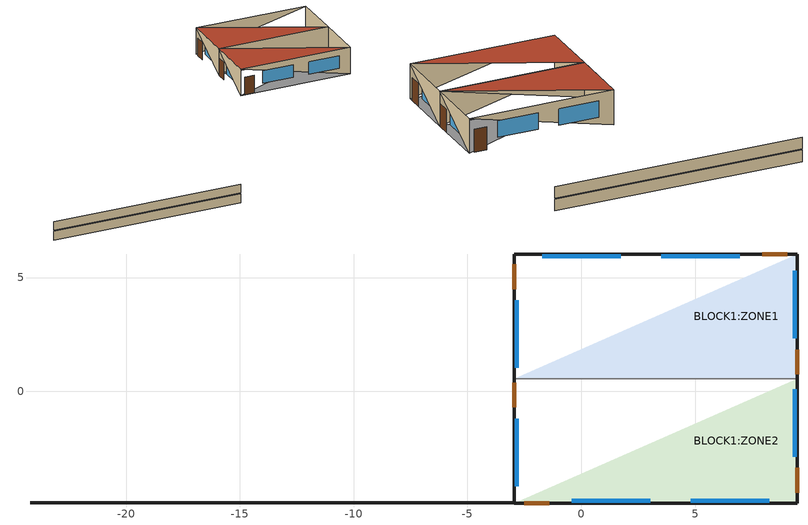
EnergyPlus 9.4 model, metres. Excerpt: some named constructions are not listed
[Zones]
BLOCK1:ZONE2
 floor othersideconditionsmodel (Combined ground floor - State-of-the-art - Heavyweight): 9.48,0.57 9.48,-4.9 -2.95,-4.9 z0
 wall outside (Wall - State-of-the-art - Heavyweight): -2.95,-4.9,0 -2.95,-4.9,3 -2.95,0.57,3; 9.48,-4.9,0 9.48,-4.9,3 -2.95,-4.9,3; 9.48,0.57,0 9.48,0.57,3 9.48,-4.9,3
 wall outside (LinearBridgingConstruction): -2.95,-4.9 -24.21,-4.9 z-11.1:-10.1
 wall to BLOCK1:ZONE1 (115mm single leaf brick (plastered both sides)): -2.95,0.57,0 -2.95,0.57,3 9.48,0.57,3
 window (VENTANA CASO BASE MULCHEN - 1001): -2.85,-1.21 -2.85,-4.16 / 4.81,-4.8 8.26,-4.8 / -0.42,-4.8 3.03,-4.8 / 9.38,-2.86 9.38,0.09 z0.84:2.26
 door (Wooden door): -2.95,0.39 -2.95,-0.71 / -2.5,-4.9 -1.41,-4.9 / 9.48,-4.46 9.48,-3.36 z0:2
 roof outside (Combined flat roof - State-of-the-art - Heavyweight): -2.95,0.57 -2.95,-4.9 9.48,-4.9 z3
BLOCK1:ZONE1
 floor othersideconditionsmodel (Combined ground floor - State-of-the-art - Heavyweight): 9.48,6.04 9.48,0.57 -2.95,0.57 z0
 wall outside (Wall - State-of-the-art - Heavyweight): -2.95,0.57,0 -2.95,0.57,3 -2.95,6.04,3; 9.48,6.04,0 9.48,6.04,3 9.48,0.57,3; -2.95,6.04,0 -2.95,6.04,3 9.48,6.04,3
 wall outside (LinearBridgingConstruction): -2.95,-4.9 -24.21,-4.9 z-12.2:-11.2
 window (VENTANA CASO BASE MULCHEN - 1001): -2.85,4 -2.85,1.04 / 9.38,2.34 9.38,5.3 / 1.73,5.94 -1.72,5.94 / 6.96,5.94 3.51,5.94 z0.84:2.26
 door (Wooden door): -2.95,5.59 -2.95,4.5 / 9.48,0.74 9.48,1.84 / 9.04,6.04 7.95,6.04 z0:2
 roof outside (Combined flat roof - State-of-the-art - Heavyweight): -2.95,6.04 -2.95,0.57 9.48,0.57 z3
[Schedule:Day:Interval]
11: No, 24:00, 0
[Schedule:Day:List]
10017: No, 60, .85, .85, .85, .85, .85, .85, 1, 1, 1, 1, 1, 1, 1, 1, 1, 1, 1, 1, 1, 1, 1, 1, .85, .85
[Schedule:Week:Daily]
CEV HORARIO CARGAS INTERNAS ASOCIADAS A OCUPANTES 2O22_Jan; CEV HORARIO CARGAS INTERNAS ASOCIADAS A OCUPANTES 2O22_Feb; CEV HORARIO CARGAS INTERNAS ASOCIADAS A OCUPANTES 2O22_Mar; CEV HORARIO CARGAS INTERNAS ASOCIADAS A OCUPANTES 2O22_Apr; CEV HORARIO CARGAS INTERNAS ASOCIADAS A OCUPANTES 2O22_May; CEV HORARIO CARGAS INTERNAS ASOCIADAS A OCUPANTES 2O22_Jun; CEV HORARIO CARGAS INTERNAS ASOCIADAS A OCUPANTES 2O22_Jul; CEV HORARIO CARGAS INTERNAS ASOCIADAS A OCUPANTES 2O22_Aug; CEV HORARIO CARGAS INTERNAS ASOCIADAS A OCUPANTES 2O22_Sep; CEV HORARIO CARGAS INTERNAS ASOCIADAS A OCUPANTES 2O22_Oct; CEV HORARIO CARGAS INTERNAS ASOCIADAS A OCUPANTES 2O22_Nov; CEV HORARIO CARGAS INTERNAS ASOCIADAS A OCUPANTES 2O22_Dec: 10017, 10017, 10017, 10017, 10017, 10017, 10017, 10017, 10017, 11, 10017, 10017
[Schedule:Year]
CEV HORARIO CARGAS INTERNAS ASOCIADAS A OCUPANTES 2O22: CEV HORARIO CARGAS INTERNAS ASOCIADAS A OCUPANTES 2O22_Jan, 1, 1, 1, 31, CEV HORARIO CARGAS INTERNAS ASOCIADAS A OCUPANTES 2O22_Feb, 2, 1, 2, 28, CEV HORARIO CARGAS INTERNAS ASOCIADAS A OCUPANTES 2O22_Mar, 3, 1, 3, 31, CEV HORARIO CARGAS INTERNAS ASOCIADAS A OCUPANTES 2O22_Apr, 4, 1, 4, 30, CEV HORARIO CARGAS INTERNAS ASOCIADAS A OCUPANTES 2O22_May, 5, 1, 5, 31, CEV HORARIO CARGAS INTERNAS ASOCIADAS A OCUPANTES 2O22_Jun, 6, 1, 6, 30, CEV HORARIO CARGAS INTERNAS ASOCIADAS A OCUPANTES 2O22_Jul, 7, 1, 7, 31, CEV HORARIO CARGAS INTERNAS ASOCIADAS A OCUPANTES 2O22_Aug, 8, 1, 8, 31, CEV HORARIO CARGAS INTERNAS ASOCIADAS A OCUPANTES 2O22_Sep, 9, 1, 9, 30, CEV HORARIO CARGAS INTERNAS ASOCIADAS A OCUPANTES 2O22_Oct, 10, 1, 10, 31, CEV HORARIO CARGAS INTERNAS ASOCIADAS A OCUPANTES 2O22_Nov, 11, 1, 11, 30, CEV HORARIO CARGAS INTERNAS ASOCIADAS A OCUPANTES 2O22_Dec, 12, 1, 12, 31
[Schedule:Compact]
On: Through: 12/31, For: AllDays, Until: 24:00, 1
20001: Through: 12/31, For: Weekdays Weekends SummerDesignDays, Until: 24:00, -.5, For: WinterDesignDays, Until: 24:00, 0, For: AllOtherDays, Until: 24:00, -.5
[SCHEDULE:COMPACT]
Vent_SP_temp: Through: 12/31, For: AllDays, Until: 24:00, 24
[CURVE:LINEAR]
HeatingCombRatio: Coefficient1 Constant=0.96034; Coefficient2 x=0.03966; Minimum Value of x=1; Maximum Value of x=1.5
[CURVE:QUADRATIC]
Name | Coefficient1 Constant | Coefficient2 x | Coefficient3 x2 | Minimum Value of x | Maximum Value of x
VRFACCoolCapFFF | 0.8 | 0.2 | 0 | 0.5 | 1.5
CoolingEIRHiPLR | 1 | 0 | 0 | 1 | 1.5
VRFCPLFFPLR | 0.85 | 0.15 | 0 | 0 | 1
HeatingEIRHiPLR | 2.42944 | -2.23589 | 0.806452 | 1 | 1.5
[CURVE:CUBIC]
Name | Coefficient1 Constant | Coefficient2 x | Coefficient3 x2 | Coefficient4 x3 | Minimum Value of x | Maximum Value of x | Minimum Curve Output | Maximum Curve Output | Input Unit Type for X | Output Unit Type
VRFTUCoolCapFT | 0.504547 | 0.0288891 | -1.08194e-05 | 1.01359e-05 | 0 | 50 | 0.5 | 1.5 | Temperature | Dimensionless
VRFTUHeatCapFT | -0.390709 | 0.261815 | -0.0130432 | 0.000178132 | 0 | 50 | 0.5 | 1.5 | Temperature | Dimensionless
VRFCoolCapFTBoundary | 25.7347 | -0.0315004 | -0.014166 | 0 | 11 | 30 |  |  | Temperature
VRFCoolEIRFTBoundary | 25.7347 | -0.0315004 | -0.014166 | 0 | 15 | 24 |  |  | Temperature
CoolingEIRLowPLR | 0.462812 | -1.04024 | 2.17491 | -0.597482 | 0 | 1 |  |  | Temperature | Capacity
VRFHeatCapFTBoundary | -7.60009 | 3.0509 | -0.116284 | 0 | 15 | 27 |  |  | Temperature
VRFHeatEIRFTBoundary | -7.60009 | 3.0509 | -0.116284 | 0 | 15 | 27 | -20 | 15 | Temperature
HeatingEIRLowPLR | 0.140009 | 0.6415 | 0.133905 | 0.0845859 | 0 | 1 |  |  | Dimensionless | Dimensionless
[CURVE:BIQUADRATIC] Output Unit Type=Dimensionless
Name | Coefficient1 Constant | Coefficient2 x | Coefficient3 x2 | Coefficient4 y | Coefficient5 y2 | Coefficient6 xy | Minimum Value of x | Maximum Value of x | Minimum Value of y | Maximum Value of y | Input Unit Type for X | Input Unit Type for Y
VRFCoolCapFT | 0.576883 | 0.017448 | 0.000583269 | -1.76324e-06 | -7.474e-09 | -1.30413e-07 | 15 | 24 | -5 | 23 | Temperature | Temperature
VRFCoolCapFTHi | 0.686736 | 0.0207631 | 0.0005447 | -0.0016218 | -4.259e-07 | -0.0003392 | 15 | 24 | 16 | 43 | Temperature | Temperature
VRFCoolEIRFT | 0.989011 | -0.0234797 | 0.000199711 | 0.00596834 | -1.0289e-07 | -0.00015686 | 15 | 24 | -5 | 23 | Temperature | Temperature
VRFCoolEIRFTHi | 0.143515 | 0.0186004 | -0.0003954 | 0.0248522 | 0.00016329 | -0.0006244 | 15 | 24 | 16 | 43 | Temperature | Temperature
VRFHeatCapFT | 1.0146 | -0.0025067 | -0.000141599 | 0.0269316 | 1.83538e-06 | -0.000358147 | 15 | 27 | -20 | 15 | Temperature | Temperature
VRFHeatCapFTHi | 1.16113 | 0.0274789 | -0.00168795 | 0.00178338 | 2.03208e-06 | -6.8969e-05 | 15 | 27 | -10 | 15 | Temperature | Temperature
VRFHeatEIRFT | 0.874655 | -0.0131975 | 0.00110307 | -0.0133118 | 0.00089017 | -0.00012766 | 15 | 27 | -20 | 12 | Temperature | Temperature
VRFHeatEIRFTHi | 2.50401 | -0.0573677 | 4.07336e-05 | -0.129597 | 0.00135839 | 0.00317047 | 15 | 27 | -10 | 15 | Temperature | Temperature
CoolingLengthCorrectionFactor | 1.06938 | -0.0014951 | 2.56e-06 | -0.11511 | 0.0511169 | -0.0004369 | 8 | 175 | 0.5 | 1.5 | Temperature | Temperature
VRF Piping Correction Factor for Length in Heating Mode | 0.989916 | 0.001961 | -3.6e-05 | 0 | 0 | 0 | 7 | 106.5 | 1 | 1 | Distance | Dimensionless
VRF Heat Recovery Cooling Capacity Modifier; VRF Heat Recovery Heating Capacity Modifier | 0.9 | 0 | 0 | 0 | 0 | 0 | -100 | 100 | -100 | 100 | Temperature | Temperature
VRF Heat Recovery Cooling Energy Modifier; VRF Heat Recovery Heating Energy Modifier | 1.1 | 0 | 0 | 0 | 0 | 0 | -100 | 100 | -100 | 100 | Temperature | Temperature
[AirflowNetwork:SimulationControl]
VENT: AirflowNetwork Control=MultizoneWithoutDistribution; Wind Pressure Coefficient Type=Input; Height Selection for Local Wind Pressure Calculation=OpeningHeight; Building Type=LowRise; Maximum Number of Iterations=1000; Initialization Type=ZeroNodePressures; Relative Airflow Convergence Tolerance=0.0001; Absolute Airflow Convergence Tolerance=1e-06; Convergence Acceleration Limit=-0.5; Azimuth Angle of Long Axis of Building=0; Ratio of Building Width Along Short Axis to Width Along Long Axis=1
[AirflowNetwork:MultiZone:Zone] Ventilation Control Mode=Temperature; Ventilation Control Zone Temperature Setpoint Schedule=20001; Venting Availability Schedule=CEV HORARIO CARGAS INTERNAS ASOCIADAS A OCUPANTES 2O22
BLOCK1:ZONE2; BLOCK1:ZONE1
[AirflowNetwork:MultiZone:Surface] WindowDoor Opening Factor or Crack Factor=1
Name | Leakage Component | Ventilation Control Mode | Venting Availability Schedule | Ventilation Control Zone Temperature Setpoint Schedule
BLOCK1:ZONE2_Roof_1_0_0 | BLOCK1:ZONE2_Roof_1_0_0
BLOCK1:ZONE2_Wall_2_0_0 | BLOCK1:ZONE2_Wall_2_0_0
BLOCK1:ZONE2_Wall_2_0_0_0_0_1_Door | BLOCK1:ZONE2_Wall_2_0_0_0_0_1_Door | Constant | On
BLOCK1:ZONE2_Wall_2_0_0_1_0_0_Win | BLOCK1:ZONE2_Wall_2_0_0_1_0_0_Win | Temperature | On | Vent_SP_temp
BLOCK1:ZONE2_Wall_3_0_0 | BLOCK1:ZONE2_Wall_3_0_0
BLOCK1:ZONE2_Wall_3_0_0_0_0_2_Door | BLOCK1:ZONE2_Wall_3_0_0_0_0_2_Door | Constant | On
BLOCK1:ZONE2_Wall_3_0_0_1_0_1_Win | BLOCK1:ZONE2_Wall_3_0_0_1_0_1_Win | Temperature | On | Vent_SP_temp
BLOCK1:ZONE2_Wall_3_0_0_2_0_0_Win | BLOCK1:ZONE2_Wall_3_0_0_2_0_0_Win | Temperature | On | Vent_SP_temp
BLOCK1:ZONE2_Wall_4_0_0 | BLOCK1:ZONE2_Wall_4_0_0
BLOCK1:ZONE2_Wall_4_0_0_0_0_1_Door | BLOCK1:ZONE2_Wall_4_0_0_0_0_1_Door | Constant | On
BLOCK1:ZONE2_Wall_4_0_0_1_0_0_Win | BLOCK1:ZONE2_Wall_4_0_0_1_0_0_Win | Temperature | On | Vent_SP_temp
BLOCK1:ZONE2_Partition_5_0_0 | BLOCK1:ZONE2_Partition_5_0_0
BLOCK1:ZONE1_Roof_1_0_0 | BLOCK1:ZONE1_Roof_1_0_0
BLOCK1:ZONE1_Wall_2_0_0 | BLOCK1:ZONE1_Wall_2_0_0
BLOCK1:ZONE1_Wall_2_0_0_0_0_1_Door | BLOCK1:ZONE1_Wall_2_0_0_0_0_1_Door | Constant | On
BLOCK1:ZONE1_Wall_2_0_0_1_0_0_Win | BLOCK1:ZONE1_Wall_2_0_0_1_0_0_Win | Temperature | On | Vent_SP_temp
BLOCK1:ZONE1_Wall_4_0_0 | BLOCK1:ZONE1_Wall_4_0_0
BLOCK1:ZONE1_Wall_4_0_0_0_0_1_Door | BLOCK1:ZONE1_Wall_4_0_0_0_0_1_Door | Constant | On
BLOCK1:ZONE1_Wall_4_0_0_1_0_0_Win | BLOCK1:ZONE1_Wall_4_0_0_1_0_0_Win | Temperature | On | Vent_SP_temp
BLOCK1:ZONE1_Wall_5_0_0 | BLOCK1:ZONE1_Wall_5_0_0
BLOCK1:ZONE1_Wall_5_0_0_0_0_2_Door | BLOCK1:ZONE1_Wall_5_0_0_0_0_2_Door | Constant | On
BLOCK1:ZONE1_Wall_5_0_0_1_0_1_Win | BLOCK1:ZONE1_Wall_5_0_0_1_0_1_Win | Temperature | On | Vent_SP_temp
BLOCK1:ZONE1_Wall_5_0_0_2_0_0_Win | BLOCK1:ZONE1_Wall_5_0_0_2_0_0_Win | Temperature | On | Vent_SP_temp
[AirflowNetwork:MultiZone:ReferenceCrackConditions]
Reference Crack Conditions: Reference Temperature=20; Reference Barometric Pressure=101320; Reference Humidity Ratio=0.005
[AirflowNetwork:MultiZone:Surface:Crack] Reference Crack Conditions=Reference Crack Conditions
Name | Air Mass Flow Coefficient at Reference Conditions | Air Mass Flow Exponent
DefaultCrack | 1e-11 | 0.66
BLOCK1:ZONE2_Roof_1_0_0; BLOCK1:ZONE1_Roof_1_0_0 | 0.0020395 | 0.7
BLOCK1:ZONE2_Wall_2_0_0; BLOCK1:ZONE2_Wall_4_0_0; BLOCK1:ZONE1_Wall_2_0_0; BLOCK1:ZONE1_Wall_4_0_0 | 0.0004007 | 0.7
BLOCK1:ZONE2_Wall_3_0_0; BLOCK1:ZONE1_Wall_5_0_0 | 0.0010126 | 0.7
BLOCK1:ZONE2_Partition_5_0_0 | 0.0745902 | 0.75
[AirflowNetwork:MultiZone:Component:DetailedOpening] Air Mass Flow Exponent When Opening is Closed=0.7; Type of Rectangular Large Vertical Opening LVO=NonPivoted; Extra Crack Length or Height of Pivoting Axis=0; Number of Sets of Opening Factor Data=2; Opening Factor 1=0; Discharge Coefficient for Opening Factor 1=0.65; Width Factor for Opening Factor 1=0; Height Factor for Opening Factor 1=1; Start Height Factor for Opening Factor 1=0; Opening Factor 2=1; Discharge Coefficient for Opening Factor 2=0.65; Width Factor for Opening Factor 2=1; Height Factor for Opening Factor 2=1; Start Height Factor for Opening Factor 2=0; Opening Factor 3=0; Discharge Coefficient for Opening Factor 3=0; Width Factor for Opening Factor 3=0; Height Factor for Opening Factor 3=0; Start Height Factor for Opening Factor 3=0; Opening Factor 4=0; Discharge Coefficient for Opening Factor 4=0; Width Factor for Opening Factor 4=0; Height Factor for Opening Factor 4=0; Start Height Factor for Opening Factor 4=0
Name | Air Mass Flow Coefficient When Opening is Closed
BLOCK1:ZONE2_Wall_2_0_0_0_0_1_Door; BLOCK1:ZONE2_Wall_3_0_0_0_0_2_Door; BLOCK1:ZONE2_Wall_4_0_0_0_0_1_Door; BLOCK1:ZONE1_Wall_2_0_0_0_0_1_Door; BLOCK1:ZONE1_Wall_4_0_0_0_0_1_Door; BLOCK1:ZONE1_Wall_5_0_0_0_0_2_Door | 0.0006
BLOCK1:ZONE2_Wall_2_0_0_1_0_0_Win; BLOCK1:ZONE2_Wall_3_0_0_1_0_1_Win; BLOCK1:ZONE2_Wall_3_0_0_2_0_0_Win; BLOCK1:ZONE2_Wall_4_0_0_1_0_0_Win; BLOCK1:ZONE1_Wall_2_0_0_1_0_0_Win; BLOCK1:ZONE1_Wall_4_0_0_1_0_0_Win; BLOCK1:ZONE1_Wall_5_0_0_1_0_1_Win; BLOCK1:ZONE1_Wall_5_0_0_2_0_0_Win | 6e-05
[AirflowNetwork:MultiZone:ExternalNode]
Name | External Node Height | Wind Pressure Coefficient Curve
BLOCK1:ZONE2_Roof_1_0_0 | 4 | BLOCK1:ZONE2_Roof_1_0_0
BLOCK1:ZONE2_Wall_2_0_0 | 2 | BLOCK1:ZONE2_Wall_2_0_0
BLOCK1:ZONE2_Wall_2_0_0_0_0_1_Door | 1.33 | BLOCK1:ZONE2_Wall_2_0_0_0_0_1_Door
BLOCK1:ZONE2_Wall_2_0_0_1_0_0_Win | 2.07 | BLOCK1:ZONE2_Wall_2_0_0_1_0_0_Win
BLOCK1:ZONE2_Wall_3_0_0 | 2 | BLOCK1:ZONE2_Wall_3_0_0
BLOCK1:ZONE2_Wall_3_0_0_0_0_2_Door | 1.33 | BLOCK1:ZONE2_Wall_3_0_0_0_0_2_Door
BLOCK1:ZONE2_Wall_3_0_0_1_0_1_Win | 2.07 | BLOCK1:ZONE2_Wall_3_0_0_1_0_1_Win
BLOCK1:ZONE2_Wall_3_0_0_2_0_0_Win | 2.07 | BLOCK1:ZONE2_Wall_3_0_0_2_0_0_Win
BLOCK1:ZONE2_Wall_4_0_0 | 2 | BLOCK1:ZONE2_Wall_4_0_0
BLOCK1:ZONE2_Wall_4_0_0_0_0_1_Door | 1.33 | BLOCK1:ZONE2_Wall_4_0_0_0_0_1_Door
BLOCK1:ZONE2_Wall_4_0_0_1_0_0_Win | 2.07 | BLOCK1:ZONE2_Wall_4_0_0_1_0_0_Win
BLOCK1:ZONE1_Roof_1_0_0 | 4 | BLOCK1:ZONE1_Roof_1_0_0
BLOCK1:ZONE1_Wall_2_0_0 | 2 | BLOCK1:ZONE1_Wall_2_0_0
BLOCK1:ZONE1_Wall_2_0_0_0_0_1_Door | 1.33 | BLOCK1:ZONE1_Wall_2_0_0_0_0_1_Door
BLOCK1:ZONE1_Wall_2_0_0_1_0_0_Win | 2.07 | BLOCK1:ZONE1_Wall_2_0_0_1_0_0_Win
BLOCK1:ZONE1_Wall_4_0_0 | 2 | BLOCK1:ZONE1_Wall_4_0_0
BLOCK1:ZONE1_Wall_4_0_0_0_0_1_Door | 1.33 | BLOCK1:ZONE1_Wall_4_0_0_0_0_1_Door
BLOCK1:ZONE1_Wall_4_0_0_1_0_0_Win | 2.07 | BLOCK1:ZONE1_Wall_4_0_0_1_0_0_Win
BLOCK1:ZONE1_Wall_5_0_0 | 2 | BLOCK1:ZONE1_Wall_5_0_0
BLOCK1:ZONE1_Wall_5_0_0_0_0_2_Door | 1.33 | BLOCK1:ZONE1_Wall_5_0_0_0_0_2_Door
BLOCK1:ZONE1_Wall_5_0_0_1_0_1_Win | 2.07 | BLOCK1:ZONE1_Wall_5_0_0_1_0_1_Win
BLOCK1:ZONE1_Wall_5_0_0_2_0_0_Win | 2.07 | BLOCK1:ZONE1_Wall_5_0_0_2_0_0_Win
[AirflowNetwork:MultiZone:WindPressureCoefficientArray]
Cp Data: Wind Direction 1=0; Wind Direction 2=45; Wind Direction 3=90; Wind Direction 4=135; Wind Direction 5=180; Wind Direction 6=225; Wind Direction 7=270; Wind Direction 8=315
[AirflowNetwork:MultiZone:WindPressureCoefficientValues] AirflowNetworkMultiZoneWindPressureCoefficientArray=Cp Data
Name | Wind Pressure Coefficient Value 1 | Wind Pressure Coefficient Value 2 | Wind Pressure Coefficient Value 3 | Wind Pressure Coefficient Value 4 | Wind Pressure Coefficient Value 5 | Wind Pressure Coefficient Value 6 | Wind Pressure Coefficient Value 7 | Wind Pressure Coefficient Value 8
BLOCK1:ZONE2_Roof_1_0_0; BLOCK1:ZONE1_Roof_1_0_0 | -0.6 | -0.5 | -0.4 | -0.5 | -0.6 | -0.5 | -0.4 | -0.5
BLOCK1:ZONE2_Wall_2_0_0; BLOCK1:ZONE2_Wall_2_0_0_0_0_1_Door; BLOCK1:ZONE2_Wall_2_0_0_1_0_0_Win; BLOCK1:ZONE1_Wall_2_0_0; BLOCK1:ZONE1_Wall_2_0_0_0_0_1_Door; BLOCK1:ZONE1_Wall_2_0_0_1_0_0_Win | -0.3 | -0.35 | -0.2 | -0.35 | -0.3 | 0.1 | 0.4 | 0.1
BLOCK1:ZONE2_Wall_3_0_0; BLOCK1:ZONE2_Wall_3_0_0_0_0_2_Door; BLOCK1:ZONE2_Wall_3_0_0_1_0_1_Win; BLOCK1:ZONE2_Wall_3_0_0_2_0_0_Win | -0.2 | -0.35 | -0.3 | 0.1 | 0.4 | 0.1 | -0.3 | -0.35
BLOCK1:ZONE2_Wall_4_0_0; BLOCK1:ZONE2_Wall_4_0_0_0_0_1_Door; BLOCK1:ZONE2_Wall_4_0_0_1_0_0_Win; BLOCK1:ZONE1_Wall_4_0_0; BLOCK1:ZONE1_Wall_4_0_0_0_0_1_Door; BLOCK1:ZONE1_Wall_4_0_0_1_0_0_Win | -0.3 | 0.1 | 0.4 | 0.1 | -0.3 | -0.35 | -0.2 | -0.35
BLOCK1:ZONE1_Wall_5_0_0; BLOCK1:ZONE1_Wall_5_0_0_0_0_2_Door; BLOCK1:ZONE1_Wall_5_0_0_1_0_1_Win; BLOCK1:ZONE1_Wall_5_0_0_2_0_0_Win | 0.4 | 0.1 | -0.3 | -0.35 | -0.2 | -0.35 | -0.3 | 0.1
